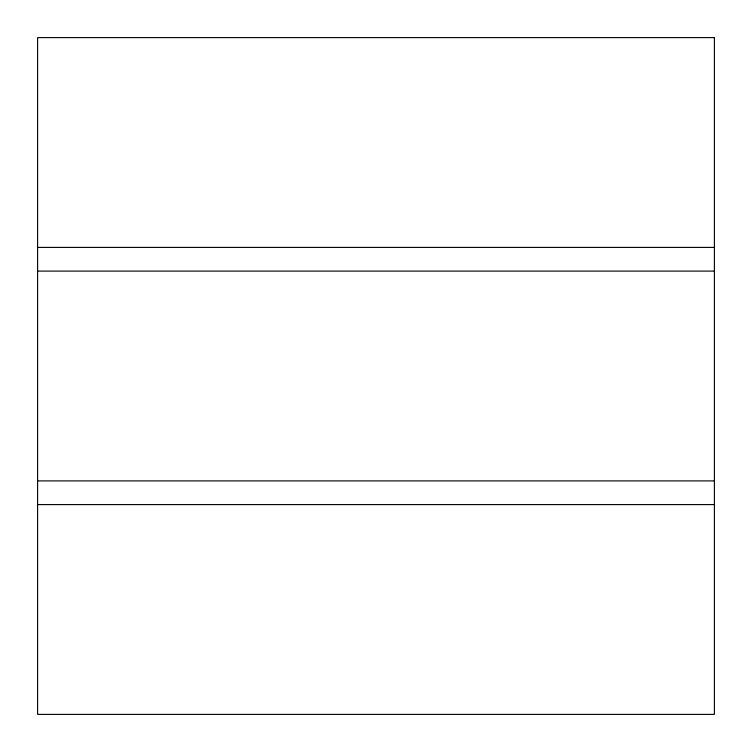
<?xml version="1.0" encoding="UTF-8"?>
<svg xmlns="http://www.w3.org/2000/svg" width="752" height="752" viewBox="0 0 752 752"><rect width="100%" height="100%" fill="white"/><g stroke="black" fill="none" stroke-linecap="round" stroke-linejoin="round"><path stroke-width="1.13" d="M37.6 247.408L714.4 247.408M37.6 271.096L714.4 271.096M37.6 480.904L714.4 480.904M37.6 504.592L714.4 504.592M714.4 37.6L37.6 37.6L37.6 714.4L714.4 714.4L714.4 37.6"/></g></svg>
